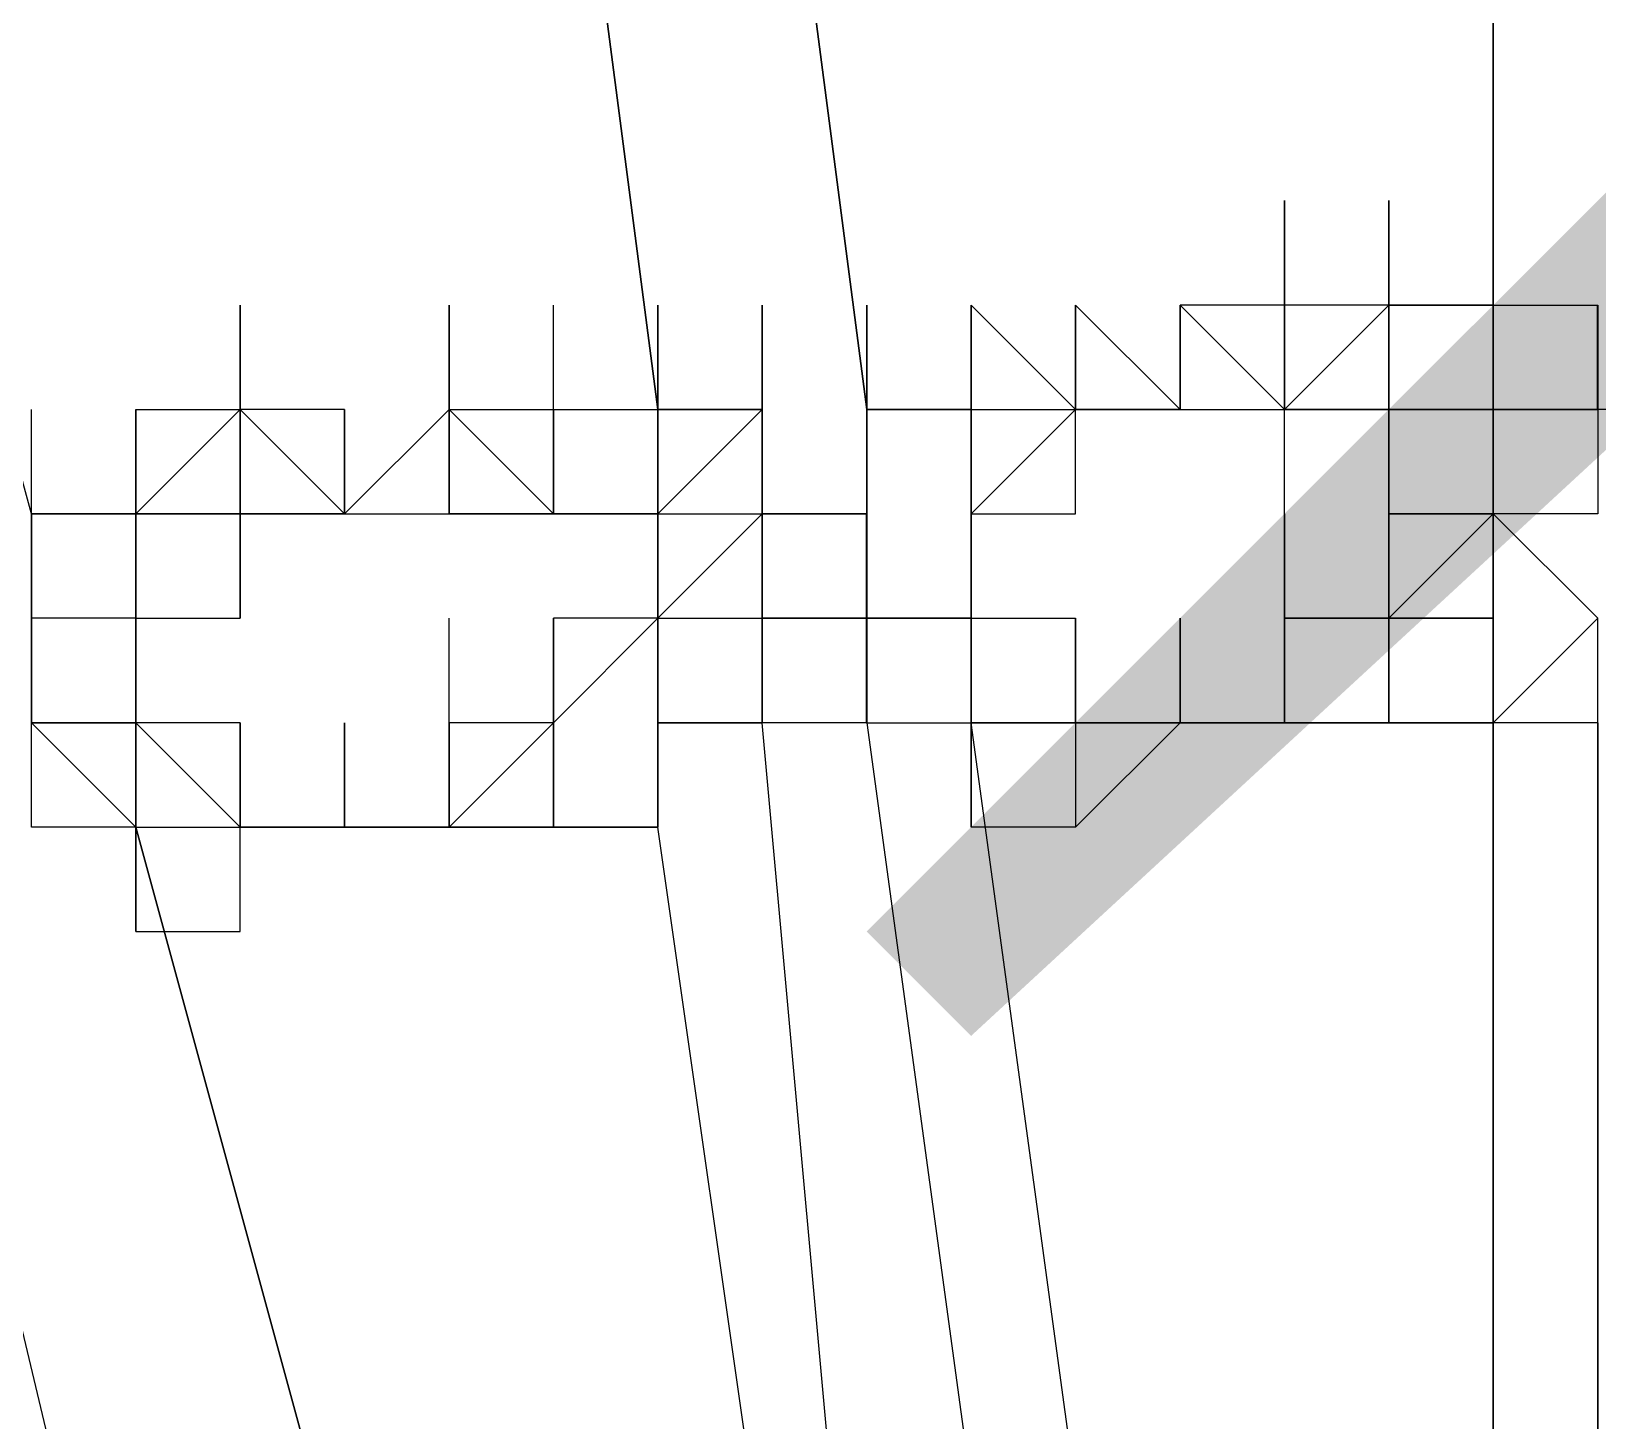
# Model space of a CAD drawing. Header units: inches. Extents: x 3324238 to 135265466, y -1036581 to 20094598.
# Drawn here: x 3353728.395 to 3353729.603, y -519021.454 to -519020.382 of the extents above; entities that cross this region are included whole.
import ezdxf

# ---------------------------------------------------------------- set-up
doc = ezdxf.new("R2010")
doc.units = ezdxf.units.IN
doc.header["$MEASUREMENT"] = 0
doc.layers.add('PDF_Geometry', color=7, linetype='Continuous')
doc.layers.add('PDF_Solid Fills', color=7, linetype='Continuous')

msp = doc.modelspace()

# ---------------------------------------------------------------- linework, layer by layer
at = {"layer": 'PDF_Geometry', "color": 32, "lineweight": 13, "true_color": 0xdd6e00}
msp.add_lwpolyline([(3353740.2386, -519026.0718, 1.00015), (3353717.3563, -519026.0718), (3353717.3563, -519077.0734)], format="xyb", dxfattribs=at)
at = {"layer": 'PDF_Geometry', "lineweight": 25}
for points in [[(3353728.7169, -519018.8204), (3353728.6363, -519018.8204), (3353728.878, -519020.6735), (3353728.878, -519020.754), (3353728.878, -519020.6735), (3353728.878, -519020.754), (3353728.878, -519020.6735), (3353728.878, -519020.754), (3353728.878, -519020.6735), (3353728.9586, -519020.6735), (3353728.878, -519020.754), (3353728.878, -519020.8346), (3353728.878, -519020.754), (3353728.878, -519020.8346), (3353728.878, -519020.754), (3353728.878, -519020.6735), (3353728.878, -519020.5929), (3353728.878, -519020.6735), (3353728.878, -519020.754), (3353728.878, -519020.6735), (3353728.878, -519020.5929), (3353728.878, -519020.6735), (3353728.878, -519020.5929)], [(3353728.7169, -519020.754), (3353728.7975, -519020.754), (3353728.7975, -519020.6735), (3353728.7975, -519020.754), (3353728.878, -519020.754), (3353728.7975, -519020.754), (3353728.7975, -519020.6735), (3353728.878, -519020.6735), (3353728.6363, -519018.8204)], [(3353729.0392, -519020.9152), (3353729.0392, -519020.8346), (3353729.0392, -519020.9152), (3353728.9586, -519020.9152), (3353728.9586, -519020.8346), (3353728.9586, -519020.754), (3353729.0392, -519020.754), (3353729.0392, -519020.8346), (3353729.0392, -519020.9152), (3353729.0392, -519020.8346), (3353728.9586, -519020.8346), (3353728.9586, -519020.9152), (3353728.9586, -519020.8346), (3353728.9586, -519020.754), (3353728.9586, -519020.6735), (3353728.9586, -519020.754), (3353728.9586, -519020.6735), (3353728.9586, -519020.754), (3353728.9586, -519020.6735), (3353728.9586, -519020.754), (3353728.9586, -519020.6735), (3353728.9586, -519020.5929), (3353728.9586, -519020.6735), (3353728.9586, -519020.754), (3353729.0392, -519020.754), (3353729.0392, -519020.6735), (3353729.0392, -519020.754), (3353729.0392, -519020.6735), (3353729.0392, -519020.5929), (3353729.0392, -519020.6735), (3353728.7975, -519018.8204)], [(3353728.7975, -519018.8204), (3353729.0392, -519020.6735), (3353729.0392, -519020.754), (3353729.0392, -519020.8346), (3353729.0392, -519020.9152), (3353729.2809, -519022.6878), (3353729.2809, -519022.7683), (3353729.3614, -519022.8489), (3353729.3614, -519022.7683), (3353729.3614, -519022.6878), (3353729.442, -519022.6878), (3353729.442, -519022.6072), (3353729.3614, -519022.6072), (3353729.3614, -519022.5266)], [(3353729.5226, -519020.8346), (3353729.5226, -519020.9152), (3353729.5226, -519020.8346), (3353729.5226, -519020.754), (3353729.5226, -519020.6735), (3353729.5226, -519020.5929), (3353729.5226, -519020.6735), (3353729.5226, -519020.5929), (3353729.5226, -519020.6735), (3353729.5226, -519020.754), (3353729.5226, -519020.6735), (3353729.5226, -519020.5929), (3353729.5226, -519020.6735), (3353729.5226, -519020.5929), (3353729.5226, -519020.5123), (3353729.5226, -519020.5929), (3353729.5226, -519020.6735), (3353729.5226, -519020.754), (3353729.5226, -519020.6735), (3353729.5226, -519020.5929), (3353729.5226, -519020.6735), (3353729.5226, -519020.5929), (3353729.5226, -519020.6735), (3353729.5226, -519020.5929), (3353729.5226, -519020.6735), (3353729.5226, -519020.754), (3353729.5226, -519020.6735), (3353729.5226, -519020.5929), (3353729.5226, -519018.8204), (3353729.5226, -519020.5929), (3353729.5226, -519020.6735), (3353729.5226, -519020.5929), (3353729.442, -519020.5929), (3353729.442, -519020.5123), (3353729.442, -519020.5929), (3353729.442, -519020.6735), (3353729.3614, -519020.6735), (3353729.3614, -519020.5929)], [(3353729.5226, -519020.6735), (3353729.5226, -519020.5929), (3353729.5226, -519018.8203)], [(3353728.3946, -519020.7541), (3353727.9112, -519018.9815)], [(3353729.2809, -519020.8346), (3353729.2809, -519020.9152), (3353729.2809, -519020.8346), (3353729.2809, -519020.9152), (3353729.2809, -519020.8346), (3353729.2809, -519020.9152), (3353729.2809, -519020.8346), (3353729.2809, -519020.9152), (3353729.3614, -519020.9152), (3353729.3614, -519020.8346), (3353729.3614, -519020.754), (3353729.3614, -519020.6735), (3353729.3614, -519020.5929), (3353729.3614, -519020.6735), (3353729.3614, -519020.5929), (3353729.3614, -519020.6735), (3353729.3614, -519020.5929), (3353729.3614, -519020.6735), (3353729.3614, -519020.5929), (3353729.3614, -519020.6735), (3353729.442, -519020.6735), (3353729.3614, -519020.6735), (3353729.3614, -519020.5929), (3353729.3614, -519020.6735), (3353729.3614, -519020.5929), (3353729.3614, -519020.6735), (3353729.442, -519020.6735), (3353729.442, -519020.5929), (3353729.3614, -519020.5929), (3353729.3614, -519020.6735), (3353729.3614, -519020.5929), (3353729.3614, -519020.6735), (3353729.3614, -519020.5929), (3353729.3614, -519020.5123), (3353729.3614, -519020.5929), (3353729.3614, -519020.6735), (3353729.442, -519020.5929), (3353729.442, -519020.6735), (3353729.5226, -519020.6735), (3353729.5226, -519020.5929), (3353729.5226, -519020.5124)], [(3353729.442, -519020.5929), (3353729.442, -519020.5123)], [(3353729.442, -519020.5929), (3353729.442, -519020.5123)], [(3353729.5226, -519020.6735), (3353729.5226, -519020.754), (3353729.5226, -519020.6735), (3353729.5226, -519020.754), (3353729.5226, -519020.6735), (3353729.5226, -519020.5929), (3353729.5226, -519020.5123)], [(3353729.5226, -519020.6735), (3353729.5226, -519020.5929), (3353729.5226, -519020.5123)], [(3353729.5226, -519020.5929), (3353729.5226, -519020.5123)], [(3353728.7169, -519020.5929), (3353728.7169, -519020.6735), (3353728.7975, -519020.6735), (3353728.878, -519020.6735), (3353728.878, -519020.754), (3353728.878, -519020.8346), (3353728.7975, -519020.8346), (3353728.7975, -519020.9152), (3353728.7975, -519020.8346), (3353728.7975, -519020.9152), (3353728.7975, -519020.9958), (3353728.7169, -519020.9958), (3353728.7169, -519020.9152), (3353728.7169, -519020.9958), (3353728.6363, -519020.9958), (3353728.6363, -519020.9152)], [(3353728.7169, -519020.754), (3353728.7169, -519020.6735), (3353728.7169, -519020.754), (3353728.7169, -519020.6735), (3353728.6363, -519020.754), (3353728.7169, -519020.6735), (3353728.7975, -519020.6735), (3353728.7975, -519020.5929)], [(3353728.7169, -519020.6735), (3353728.7169, -519020.5929)], [(3353728.7974, -519020.6735), (3353728.7974, -519020.5929)], [(3353728.878, -519020.6735), (3353728.878, -519020.5929)], [(3353728.878, -519020.6735), (3353728.878, -519020.5929)], [(3353728.878, -519020.7541), (3353728.878, -519020.6735), (3353728.878, -519020.5929)], [(3353729.0392, -519020.5929), (3353729.0392, -519020.6735), (3353729.0392, -519020.5929), (3353729.0392, -519020.6735), (3353729.0392, -519020.754), (3353729.0392, -519020.6735), (3353729.0392, -519020.754), (3353729.0392, -519020.8346), (3353729.0392, -519020.9152), (3353729.0392, -519020.8346), (3353729.0392, -519020.754), (3353729.0392, -519020.8346), (3353729.1197, -519020.8346), (3353729.1197, -519020.9152), (3353729.2003, -519020.9152), (3353729.2809, -519020.9152), (3353729.2003, -519020.9152), (3353729.1197, -519020.9152), (3353729.1197, -519020.8346), (3353729.0392, -519020.8346), (3353728.9586, -519020.8346), (3353728.9586, -519020.9152), (3353728.9586, -519020.8346), (3353728.9586, -519020.754), (3353728.9586, -519020.8346), (3353728.9586, -519020.9152), (3353728.9586, -519020.8346), (3353728.9586, -519020.9152), (3353728.9586, -519020.8346), (3353728.9586, -519020.754), (3353728.9586, -519020.6735), (3353728.9586, -519020.5929), (3353728.9586, -519020.6735), (3353728.9586, -519020.754), (3353728.9586, -519020.8346), (3353728.9586, -519020.9152), (3353728.9586, -519020.8346), (3353728.9586, -519020.9152), (3353728.9586, -519020.8346), (3353728.9586, -519020.754), (3353728.9586, -519020.8346)], [(3353729.1197, -519020.5929), (3353729.1197, -519020.6735), (3353729.1197, -519020.5929)], [(3353729.1197, -519020.7541), (3353729.1197, -519020.8346), (3353729.1197, -519020.9152), (3353729.1197, -519020.8346), (3353729.1197, -519020.754), (3353729.2003, -519020.754), (3353729.2003, -519020.6735), (3353729.2003, -519020.5929), (3353729.2003, -519020.6735), (3353729.2809, -519020.6735)], [(3353729.1197, -519020.6735), (3353729.1197, -519020.5929)], [(3353729.1197, -519020.6735), (3353729.1197, -519020.5929)], [(3353729.2003, -519020.6735), (3353729.2003, -519020.5929)], [(3353729.2003, -519020.6735), (3353729.2809, -519020.6735), (3353729.3614, -519020.6735), (3353729.3614, -519020.5929)], [(3353729.2003, -519020.6735), (3353729.2003, -519020.5929)], [(3353729.2003, -519020.6735), (3353729.2003, -519020.5929)], [(3353729.3614, -519020.6735), (3353729.3614, -519020.5929), (3353729.2809, -519020.5929), (3353729.2809, -519020.6735), (3353729.2809, -519020.5929), (3353729.2809, -519020.6735), (3353729.2809, -519020.5929), (3353729.2809, -519020.6735), (3353729.2809, -519020.5929), (3353729.3614, -519020.6735), (3353729.442, -519020.6735), (3353729.442, -519020.5929)], [(3353729.2809, -519020.6735), (3353729.2809, -519020.5929)], [(3353729.2809, -519020.6735), (3353729.2809, -519020.5929)], [(3353729.3614, -519020.6735), (3353729.3614, -519020.5929)], [(3353729.442, -519020.5929), (3353729.5226, -519020.5929), (3353729.442, -519020.5929)], [(3353729.442, -519020.6735), (3353729.442, -519020.5929)], [(3353729.442, -519020.6735), (3353729.442, -519020.5929)], [(3353729.442, -519020.6735), (3353729.442, -519020.5929)], [(3353729.442, -519020.6735), (3353729.442, -519020.5929)], [(3353729.442, -519020.6735), (3353729.442, -519020.5929)], [(3353729.442, -519020.6735), (3353729.442, -519020.5929)], [(3353729.442, -519020.6735), (3353729.442, -519020.5929)], [(3353729.442, -519020.6735), (3353729.442, -519020.5929)], [(3353729.442, -519020.6735), (3353729.442, -519020.5929)], [(3353729.442, -519020.6735), (3353729.442, -519020.5929)], [(3353729.442, -519020.6735), (3353729.442, -519020.5929)], [(3353729.5226, -519020.6735), (3353729.5226, -519020.5929)], [(3353729.5226, -519020.6735), (3353729.5226, -519020.5929)], [(3353729.6032, -519020.9152), (3353729.6032, -519022.6878), (3353729.6032, -519020.9152), (3353729.6032, -519020.8346), (3353729.5226, -519020.9152), (3353729.5226, -519020.8346), (3353729.5226, -519020.754), (3353729.5226, -519020.6735), (3353729.5226, -519020.5929), (3353729.5226, -519020.6735), (3353729.5226, -519020.5929)], [(3353729.5226, -519020.7541), (3353729.5226, -519020.6735), (3353729.5226, -519020.5929)], [(3353729.5226, -519020.7541), (3353729.5226, -519020.6735), (3353729.5226, -519020.5929)], [(3353729.6837, -519020.6735), (3353729.6032, -519020.6735), (3353729.5226, -519020.6735), (3353729.5226, -519020.5929), (3353729.6032, -519020.5929)], [(3353729.5226, -519020.6735), (3353729.5226, -519020.5929)], [(3353729.6031, -519020.6735), (3353729.6031, -519020.5929)], [(3353728.4752, -519021.0763), (3353728.5557, -519021.0763), (3353728.5557, -519020.9958), (3353728.6363, -519020.9958), (3353728.5557, -519020.9958), (3353728.5557, -519020.9152), (3353728.4752, -519020.9152), (3353728.3946, -519020.9152), (3353728.4752, -519020.9152), (3353728.4752, -519020.8346), (3353728.4752, -519020.9152), (3353728.4752, -519020.8346), (3353728.4752, -519020.9152), (3353728.4752, -519020.8346), (3353728.4752, -519020.754), (3353728.4752, -519020.6735), (3353728.4752, -519020.754), (3353728.4752, -519020.6735), (3353728.5557, -519020.6735), (3353728.4752, -519020.754)], [(3353728.3946, -519020.754), (3353728.3946, -519020.6735)], [(3353728.4751, -519020.7541), (3353728.4751, -519020.6735)], [(3353728.4751, -519020.7541), (3353728.4751, -519020.6735)], [(3353728.4752, -519020.6735), (3353728.4752, -519020.754), (3353728.4752, -519020.6735)], [(3353728.4752, -519020.6735), (3353728.4752, -519020.754), (3353728.4752, -519020.8346), (3353728.5557, -519020.8346), (3353728.5557, -519020.754), (3353728.5557, -519020.8346)], [(3353728.5557, -519020.754), (3353728.5557, -519020.6735)], [(3353728.5557, -519020.754), (3353728.5557, -519020.6735)], [(3353728.5557, -519020.754), (3353728.5557, -519020.6735)], [(3353728.5557, -519020.754), (3353728.5557, -519020.6735)], [(3353728.6363, -519020.6735), (3353728.6363, -519020.754), (3353728.6363, -519020.6735), (3353728.5557, -519020.6735), (3353728.5557, -519020.754), (3353728.6363, -519020.754), (3353728.7169, -519020.754), (3353728.7169, -519020.6735), (3353728.7975, -519020.754), (3353728.7975, -519020.6735), (3353728.878, -519020.6735), (3353728.878, -519020.754), (3353728.9586, -519020.754), (3353728.9586, -519020.6735), (3353728.878, -519020.6735), (3353728.878, -519020.754), (3353728.878, -519020.6735)], [(3353728.6363, -519020.754), (3353728.6363, -519020.6735), (3353728.6363, -519020.754)], [(3353728.7169, -519020.7541), (3353728.7169, -519020.6735)], [(3353728.7974, -519020.7541), (3353728.7974, -519020.6735)], [(3353728.7975, -519020.6735), (3353728.7975, -519020.754)], [(3353728.878, -519020.8346), (3353728.878, -519020.7541), (3353728.878, -519020.6735)], [(3353728.878, -519020.8346), (3353728.878, -519020.754), (3353728.878, -519020.6735)], [(3353728.878, -519020.754), (3353728.878, -519020.6735)], [(3353729.1197, -519022.6878), (3353728.878, -519020.9958), (3353728.878, -519020.9152), (3353728.878, -519020.8346), (3353728.878, -519020.9152), (3353728.878, -519020.9958), (3353728.878, -519020.9152), (3353728.9586, -519020.9152), (3353728.9586, -519020.8346), (3353728.9586, -519020.754), (3353729.0392, -519020.754), (3353729.0392, -519020.6735), (3353729.0392, -519020.754), (3353729.0392, -519020.8346), (3353729.1197, -519020.8346), (3353729.1197, -519020.754), (3353729.1197, -519020.8346), (3353729.1197, -519020.754), (3353729.1197, -519020.8346), (3353729.1197, -519020.754), (3353729.1197, -519020.8346), (3353729.1197, -519020.754), (3353729.1197, -519020.6735), (3353729.1197, -519020.754), (3353729.1197, -519020.6735), (3353729.2003, -519020.6735), (3353729.2809, -519020.6735), (3353729.3614, -519020.6735), (3353729.442, -519020.6735), (3353729.442, -519020.754), (3353729.442, -519020.8346), (3353729.442, -519020.9152), (3353729.442, -519020.8346), (3353729.442, -519020.9152), (3353729.442, -519020.8346), (3353729.442, -519020.754), (3353729.5226, -519020.754), (3353729.5226, -519020.6735), (3353729.5226, -519020.754), (3353729.442, -519020.754), (3353729.442, -519020.8346), (3353729.442, -519020.9152), (3353729.3614, -519020.9152), (3353729.442, -519020.9152), (3353729.5226, -519020.9152), (3353729.5226, -519020.8346), (3353729.5226, -519020.9152), (3353729.5226, -519020.8346), (3353729.5226, -519020.9152), (3353729.5226, -519020.8346), (3353729.5226, -519020.9152), (3353729.5226, -519020.8346), (3353729.5226, -519020.9152), (3353729.5226, -519020.8346), (3353729.442, -519020.8346), (3353729.5226, -519020.754), (3353729.5226, -519020.6735), (3353729.5226, -519020.754), (3353729.5226, -519020.8346), (3353729.5226, -519020.754), (3353729.5226, -519020.8346)], [(3353728.9586, -519020.7541), (3353728.9586, -519020.6735)], [(3353728.9586, -519020.754), (3353728.9586, -519020.6735)], [(3353729.0392, -519020.6735), (3353729.0392, -519020.754), (3353729.0392, -519020.8346), (3353729.0392, -519020.754), (3353728.9586, -519020.754), (3353728.9586, -519020.6735), (3353728.9586, -519020.754), (3353728.9586, -519020.8346), (3353729.0392, -519020.8346), (3353729.0392, -519020.9152), (3353729.1197, -519020.9152)], [(3353728.9586, -519020.9152), (3353728.9586, -519020.8346), (3353728.9586, -519020.754), (3353728.9586, -519020.6735)], [(3353729.0392, -519020.8346), (3353729.0392, -519020.7541), (3353729.0392, -519020.6735)], [(3353729.0392, -519020.6735), (3353729.1197, -519020.6735)], [(3353729.0392, -519020.6735), (3353729.1197, -519020.6735), (3353729.0392, -519020.6735)], [(3353729.1197, -519020.754), (3353729.1197, -519020.6735)], [(3353729.1197, -519020.754), (3353729.1197, -519020.6735)], [(3353729.1197, -519020.754), (3353729.1197, -519020.6735)], [(3353729.1197, -519020.7541), (3353729.1197, -519020.6735)], [(3353729.442, -519020.6735), (3353729.3614, -519020.6735), (3353729.442, -519020.6735)], [(3353729.442, -519020.6735), (3353729.3614, -519020.6735), (3353729.442, -519020.6735)], [(3353729.5226, -519020.6735), (3353729.442, -519020.6735)], [(3353729.5226, -519020.7541), (3353729.5226, -519020.6735), (3353729.442, -519020.6735)], [(3353729.442, -519020.6735), (3353729.5226, -519020.6735)], [(3353729.6032, -519020.6735), (3353729.5226, -519020.6735), (3353729.5226, -519020.754), (3353729.5226, -519020.8346), (3353729.5226, -519020.9152), (3353729.5226, -519020.8346), (3353729.5226, -519020.9152), (3353729.5226, -519020.8346), (3353729.5226, -519020.9152), (3353729.5226, -519020.8346), (3353729.5226, -519020.754), (3353729.6032, -519020.8346)], [(3353729.5226, -519020.9152), (3353729.5226, -519020.8346), (3353729.5226, -519020.7541), (3353729.5226, -519020.6735)], [(3353729.5226, -519020.754), (3353729.5226, -519020.6735)], [(3353729.5226, -519020.754), (3353729.5226, -519020.6735)], [(3353729.5226, -519020.7541), (3353729.5226, -519020.6735)], [(3353729.5226, -519020.7541), (3353729.5226, -519020.6735)], [(3353728.4752, -519020.754), (3353728.3946, -519020.754)], [(3353728.3946, -519020.8346), (3353728.3946, -519020.754)], [(3353729.2809, -519022.6878), (3353729.2809, -519022.7683), (3353729.2003, -519022.6878), (3353729.1197, -519022.6878), (3353728.9586, -519020.9152), (3353728.9586, -519020.8346), (3353728.9586, -519020.754), (3353728.878, -519020.8346), (3353728.878, -519020.754), (3353728.878, -519020.8346), (3353728.878, -519020.754), (3353728.878, -519020.8346), (3353728.7975, -519020.9152), (3353728.7169, -519020.9958), (3353728.7975, -519020.9958), (3353728.878, -519020.9958), (3353728.878, -519020.9152), (3353728.878, -519020.8346)], [(3353728.7975, -519020.754), (3353728.7169, -519020.754), (3353728.7975, -519020.754)], [(3353728.878, -519020.8346), (3353728.878, -519020.7541)], [(3353729.0392, -519020.8346), (3353729.0392, -519020.754), (3353729.0392, -519020.8346), (3353729.0392, -519020.754), (3353728.9586, -519020.754)], [(3353728.9586, -519020.8346), (3353728.9586, -519020.7541)], [(3353729.0391, -519020.9152), (3353729.0391, -519020.8346), (3353729.0391, -519020.7541)], [(3353729.0392, -519020.8346), (3353729.0392, -519020.7541)], [(3353729.3614, -519020.754), (3353729.3614, -519020.8346), (3353729.3614, -519020.9152), (3353729.442, -519020.9152), (3353729.442, -519020.8346), (3353729.442, -519020.9152), (3353729.442, -519020.8346), (3353729.442, -519020.9152), (3353729.442, -519020.8346), (3353729.442, -519020.9152), (3353729.442, -519020.8346), (3353729.442, -519020.9152), (3353729.442, -519020.8346), (3353729.3614, -519020.8346), (3353729.3614, -519020.9152), (3353729.3614, -519020.8346), (3353729.3614, -519020.9152), (3353729.3614, -519020.8346), (3353729.3614, -519020.9152), (3353729.3614, -519020.8346), (3353729.3614, -519020.9152), (3353729.2809, -519020.9152), (3353729.2003, -519020.9152), (3353729.2003, -519020.8346), (3353729.2003, -519020.9152), (3353729.2003, -519020.8346), (3353729.2003, -519020.9152), (3353729.2003, -519020.9958), (3353729.2809, -519020.9152), (3353729.2003, -519020.9152), (3353729.2003, -519020.8346), (3353729.2003, -519020.9152), (3353729.2003, -519020.9958), (3353729.1197, -519020.9958)], [(3353729.1197, -519020.8346), (3353729.1197, -519020.754)], [(3353729.1197, -519020.8346), (3353729.1197, -519020.754)], [(3353729.1197, -519020.8346), (3353729.1197, -519020.754)], [(3353729.1197, -519020.8346), (3353729.1197, -519020.754)], [(3353729.1197, -519020.8346), (3353729.1197, -519020.754)], [(3353729.1197, -519020.8346), (3353729.1197, -519020.754)], [(3353729.1197, -519020.754), (3353729.1197, -519020.8346)], [(3353729.1197, -519020.7541), (3353729.1197, -519020.8346)], [(3353729.1197, -519020.7541), (3353729.1197, -519020.8346)], [(3353729.1197, -519020.8346), (3353729.1197, -519020.7541)], [(3353729.6032, -519020.8346), (3353729.5226, -519020.754), (3353729.5226, -519020.8346), (3353729.5226, -519020.754), (3353729.5226, -519020.8346), (3353729.5226, -519020.9152), (3353729.5226, -519020.8346), (3353729.5226, -519020.9152), (3353729.5226, -519020.8346), (3353729.5226, -519020.9152), (3353729.442, -519020.9152), (3353729.3614, -519020.9152), (3353729.2809, -519020.9152), (3353729.2809, -519020.8346), (3353729.2809, -519020.9152), (3353729.3614, -519020.9152), (3353729.3614, -519020.8346), (3353729.3614, -519020.9152), (3353729.3614, -519020.8346), (3353729.3614, -519020.754), (3353729.3614, -519020.8346), (3353729.3614, -519020.9152), (3353729.3614, -519020.8346), (3353729.3614, -519020.7541)], [(3353729.442, -519020.8346), (3353729.442, -519020.754)], [(3353729.442, -519020.8346), (3353729.442, -519020.754)], [(3353729.442, -519020.8346), (3353729.442, -519020.9152), (3353729.442, -519020.8346), (3353729.442, -519020.7541)], [(3353729.5226, -519020.8346), (3353729.5226, -519020.754), (3353729.5226, -519020.8346)], [(3353729.5226, -519020.754), (3353729.5226, -519020.8346)], [(3353729.5226, -519020.8346), (3353729.5226, -519020.7541)], [(3353728.3946, -519020.9152), (3353728.3946, -519020.8346)], [(3353728.4752, -519020.9958), (3353728.3946, -519020.9958), (3353728.3946, -519020.9152), (3353728.3946, -519020.8346)], [(3353728.3946, -519020.9152), (3353728.3946, -519020.8346)], [(3353728.3946, -519020.9958), (3353728.3946, -519020.9152), (3353728.3946, -519020.8346)], [(3353728.3946, -519020.9152), (3353728.3946, -519020.8346)], [(3353728.3946, -519020.9152), (3353728.3946, -519020.8346)], [(3353728.7975, -519020.9152), (3353728.7169, -519020.9152), (3353728.7169, -519020.8346)], [(3353728.878, -519020.9152), (3353728.878, -519020.8346)], [(3353728.9586, -519020.8346), (3353728.9586, -519020.9152)], [(3353729.1197, -519020.9152), (3353729.1197, -519020.8346)], [(3353729.1197, -519020.9152), (3353729.1197, -519020.8346)], [(3353729.1197, -519020.9152), (3353729.1197, -519020.8346), (3353729.1197, -519020.9152)], [(3353729.1197, -519020.8346), (3353729.2003, -519020.8346), (3353729.2003, -519020.9152), (3353729.2003, -519020.9958)], [(3353729.1197, -519020.9152), (3353729.1197, -519020.8346)], [(3353729.1197, -519020.9152), (3353729.1197, -519020.8346)], [(3353729.1197, -519020.8346), (3353729.1197, -519020.9152)], [(3353729.1197, -519020.9152), (3353729.1197, -519020.8346)], [(3353729.1197, -519020.9152), (3353729.1197, -519020.8346)], [(3353729.2003, -519020.9152), (3353729.2003, -519020.8346)], [(3353729.2003, -519020.9152), (3353729.2003, -519020.8346)], [(3353729.2003, -519020.9152), (3353729.2003, -519020.8346)], [(3353729.2003, -519020.9152), (3353729.2003, -519020.8346)], [(3353729.2003, -519020.9152), (3353729.2003, -519020.8346)], [(3353729.2003, -519020.9152), (3353729.2003, -519020.8346)], [(3353729.2003, -519020.9152), (3353729.2003, -519020.8346)], [(3353729.2809, -519020.9152), (3353729.2809, -519020.8346)], [(3353729.3614, -519020.9152), (3353729.3614, -519020.8346)], [(3353729.3614, -519020.9152), (3353729.3614, -519020.8346)], [(3353729.3614, -519020.8346), (3353729.442, -519020.8346)], [(3353729.442, -519020.8346), (3353729.3614, -519020.8346)], [(3353729.3614, -519020.9152), (3353729.3614, -519020.8346)], [(3353729.3614, -519020.9152), (3353729.3614, -519020.8346)], [(3353729.3614, -519020.9152), (3353729.3614, -519020.8346)], [(3353729.3614, -519020.9152), (3353729.3614, -519020.8346)], [(3353729.442, -519020.9152), (3353729.442, -519020.8346)], [(3353729.442, -519020.9152), (3353729.442, -519020.8346)], [(3353729.442, -519020.9152), (3353729.442, -519020.8346)], [(3353729.442, -519020.9152), (3353729.442, -519020.8346)], [(3353729.442, -519020.9152), (3353729.442, -519020.8346)], [(3353729.442, -519020.9152), (3353729.442, -519020.8346)], [(3353729.442, -519020.9152), (3353729.442, -519020.8346)], [(3353729.442, -519020.9152), (3353729.442, -519020.8346)], [(3353729.5226, -519020.8346), (3353729.5226, -519020.9152)], [(3353729.5226, -519020.8346), (3353729.5226, -519020.9152)], [(3353729.5226, -519020.9152), (3353729.5226, -519020.8346)], [(3353728.3946, -519020.9958), (3353728.3946, -519020.9152)], [(3353728.4751, -519020.9958), (3353728.4751, -519020.9152)], [(3353728.4751, -519020.9958), (3353728.4751, -519020.9152)], [(3353728.4751, -519020.9958), (3353728.4751, -519020.9152)], [(3353728.4752, -519020.9958), (3353728.4752, -519020.9152)], [(3353728.5557, -519021.0763), (3353728.5557, -519020.9958), (3353728.6363, -519020.9958), (3353728.6363, -519020.9152), (3353728.6363, -519020.9958), (3353728.6363, -519020.9152), (3353728.6363, -519020.9958), (3353728.6363, -519020.9152), (3353728.6363, -519020.9958), (3353728.6363, -519020.9152), (3353728.6363, -519020.9958), (3353728.6363, -519020.9152), (3353728.6363, -519020.9958), (3353728.5557, -519020.9958), (3353728.5557, -519020.9152), (3353728.5557, -519020.9958), (3353728.5557, -519020.9152), (3353728.5557, -519020.9958), (3353728.5557, -519020.9152), (3353728.5557, -519020.9958), (3353728.5557, -519020.9152), (3353728.5557, -519020.9958), (3353728.5557, -519020.9152), (3353728.5557, -519020.9958), (3353728.4752, -519020.9152), (3353728.4752, -519020.9958), (3353728.4752, -519020.9152), (3353728.4752, -519020.9958), (3353728.4752, -519020.9152), (3353728.4752, -519020.9958)], [(3353728.4752, -519020.9958), (3353728.4752, -519020.9152)], [(3353728.5557, -519020.9958), (3353728.5557, -519020.9152)], [(3353728.5557, -519020.9958), (3353728.5557, -519020.9152)], [(3353728.5557, -519020.9958), (3353728.5557, -519020.9152)], [(3353728.5557, -519020.9958), (3353728.5557, -519020.9152)], [(3353728.6363, -519020.9958), (3353728.6363, -519020.9152)], [(3353728.6363, -519020.9958), (3353728.6363, -519020.9152)], [(3353728.6363, -519020.9958), (3353728.6363, -519020.9152)], [(3353728.7169, -519020.9958), (3353728.7169, -519020.9152)], [(3353728.7169, -519020.9152), (3353728.7169, -519020.9958), (3353728.7169, -519020.9152)], [(3353728.7974, -519020.9958), (3353728.7974, -519020.9152)], [(3353728.7975, -519020.9958), (3353728.7975, -519020.9152)], [(3353728.878, -519020.9958), (3353728.878, -519020.9152)], [(3353729.1197, -519020.9958), (3353729.1197, -519020.9152), (3353729.1197, -519020.9958)], [(3353729.1197, -519020.9152), (3353729.2003, -519020.9152)], [(3353729.3614, -519022.6878), (3353729.1197, -519020.9152)], [(3353729.2003, -519020.9152), (3353729.2809, -519020.9152)], [(3353729.2809, -519020.9152), (3353729.3614, -519020.9152), (3353729.2809, -519020.9152)], [(3353729.2809, -519020.9152), (3353729.3614, -519020.9152)], [(3353729.442, -519020.9152), (3353729.3614, -519020.9152)], [(3353729.3614, -519020.9152), (3353729.442, -519020.9152)], [(3353729.5226, -519022.6072), (3353729.5226, -519020.9152), (3353729.5226, -519022.6072)], [(3353729.5226, -519020.9152), (3353729.5226, -519022.6072)], [(3353729.6031, -519020.9152), (3353729.5226, -519020.9152)], [(3353728.314, -519020.9958), (3353728.314, -519021.0763), (3353728.7169, -519022.7683), (3353728.7169, -519022.6878)], [(3353728.4752, -519021.0763), (3353728.4752, -519020.9958), (3353728.4752, -519021.0763)], [(3353728.4752, -519020.9958), (3353728.5557, -519020.9958)], [(3353728.5557, -519020.9958), (3353728.6363, -519020.9958)], [(3353728.878, -519020.9958), (3353728.7975, -519020.9958), (3353728.878, -519020.9958)]]:
    msp.add_lwpolyline(points, dxfattribs=at)
for points in [[(3353729.442, -519020.5123), (3353729.442, -519020.5929), (3353729.442, -519020.6735), (3353729.442, -519020.5929)], [(3353729.5226, -519020.6735), (3353729.5226, -519020.754), (3353729.5226, -519020.6735), (3353729.5226, -519020.754), (3353729.5226, -519020.6735), (3353729.5226, -519020.754), (3353729.5226, -519020.6735), (3353729.6032, -519020.6735), (3353729.6032, -519020.5929), (3353729.6032, -519020.6735), (3353729.6032, -519020.754), (3353729.5226, -519020.754), (3353729.5226, -519020.6735), (3353729.5226, -519020.5929), (3353729.5226, -519020.5123), (3353729.5226, -519020.5929), (3353729.5226, -519020.5123), (3353729.5226, -519020.5929), (3353729.5226, -519020.5123), (3353729.5226, -519020.5929)], [(3353728.5557, -519020.6735), (3353728.5557, -519020.5929), (3353728.5557, -519020.6735), (3353728.5557, -519020.754), (3353728.5557, -519020.6735), (3353728.6363, -519020.754), (3353728.5557, -519020.754)], [(3353729.1197, -519020.5929), (3353729.1197, -519020.6735)], [(3353729.2003, -519020.754), (3353729.2003, -519020.6735), (3353729.2003, -519020.5929), (3353729.2809, -519020.6735), (3353729.2003, -519020.6735), (3353729.1197, -519020.754), (3353729.1197, -519020.6735), (3353729.1197, -519020.5929), (3353729.1197, -519020.6735), (3353729.1197, -519020.754)], [(3353729.1197, -519020.5929), (3353729.1197, -519020.6735), (3353729.2003, -519020.6735), (3353729.2003, -519020.5929), (3353729.2003, -519020.6735)], [(3353729.2809, -519020.5929), (3353729.2809, -519020.6735)], [(3353729.442, -519020.5929), (3353729.442, -519020.6735), (3353729.442, -519020.754), (3353729.442, -519020.6735)], [(3353729.5226, -519020.5929), (3353729.5226, -519020.6735)], [(3353729.5226, -519020.5929), (3353729.5226, -519020.6735)], [(3353728.5557, -519020.6735), (3353728.5557, -519020.754)], [(3353728.7975, -519020.6735), (3353728.7975, -519020.754)], [(3353728.878, -519020.6735), (3353728.878, -519020.754)], [(3353729.1197, -519020.6735), (3353729.1197, -519020.754)], [(3353728.4752, -519020.9152), (3353728.4752, -519020.8346), (3353728.4752, -519020.754), (3353728.5557, -519020.754), (3353728.4752, -519020.754), (3353728.3946, -519020.754), (3353728.4752, -519020.754), (3353728.4752, -519020.8346), (3353728.4752, -519020.754), (3353728.4752, -519020.8346), (3353728.4752, -519020.754), (3353728.3946, -519020.754), (3353728.3946, -519020.8346), (3353728.3946, -519020.754), (3353728.3946, -519020.8346), (3353728.3946, -519020.9152)], [(3353728.878, -519020.8346), (3353728.878, -519020.754)], [(3353728.878, -519020.7541), (3353728.878, -519020.8346)], [(3353729.1197, -519020.754), (3353729.1197, -519020.8346)], [(3353728.4752, -519020.9958), (3353728.4752, -519020.9152), (3353728.4752, -519020.9958), (3353728.4752, -519020.9152), (3353728.4752, -519020.8346), (3353728.3946, -519020.8346), (3353728.3946, -519020.9152), (3353728.4752, -519020.9958), (3353728.9586, -519022.7683), (3353728.9586, -519022.8489), (3353728.9586, -519022.7683), (3353728.9586, -519022.8489), (3353728.9586, -519022.9295), (3353728.9586, -519022.8489), (3353728.9586, -519022.9295), (3353728.9586, -519022.8489), (3353728.9586, -519022.7683)], [(3353728.3946, -519020.8346), (3353728.3946, -519020.9152)], [(3353728.3946, -519020.8346), (3353728.3946, -519020.9152)], [(3353728.878, -519020.8346), (3353728.9586, -519020.8346), (3353728.9586, -519020.9152), (3353728.878, -519020.9152)], [(3353728.9586, -519020.8346), (3353728.9586, -519020.9152)], [(3353729.1197, -519020.8346), (3353729.1197, -519020.9152)], [(3353729.2003, -519020.8346), (3353729.2003, -519020.9152)], [(3353729.2003, -519020.8346), (3353729.2003, -519020.9152)], [(3353729.3614, -519020.8346), (3353729.3614, -519020.9152)], [(3353729.5226, -519020.8346), (3353729.442, -519020.8346), (3353729.442, -519020.9152), (3353729.442, -519020.8346), (3353729.442, -519020.9152), (3353729.442, -519020.8346), (3353729.442, -519020.9152), (3353729.5226, -519020.9152)], [(3353729.442, -519020.8346), (3353729.442, -519020.9152), (3353729.442, -519020.8346), (3353729.442, -519020.9152), (3353729.442, -519020.8346), (3353729.5226, -519020.8346)], [(3353728.878, -519020.9958), (3353728.878, -519020.9152)], [(3353728.7169, -519020.9958), (3353728.6363, -519020.9958)]]:
    msp.add_lwpolyline(points, close=True, dxfattribs=at)
at = {"layer": 'PDF_Geometry', "color": 32, "lineweight": 13, "true_color": 0xdd6e00}
msp.add_arc((3353728.7974, -519026.0638), 11.9246, 359.96181, 180.03819, dxfattribs=at)
at = {"layer": 'PDF_Solid Fills', "color": 152, "lineweight": 30, "true_color": 0x006edd, "transparency": 33554559}
for points in [[(3353730.006, -519020.1095), (3353729.1197, -519021.1569), (3353729.0392, -519021.0763)], [(3353730.1671, -519020.19), (3353730.006, -519020.1095), (3353729.1197, -519021.1569)]]:
    msp.add_solid(points, dxfattribs=at)

doc.saveas('drawing.dxf')
